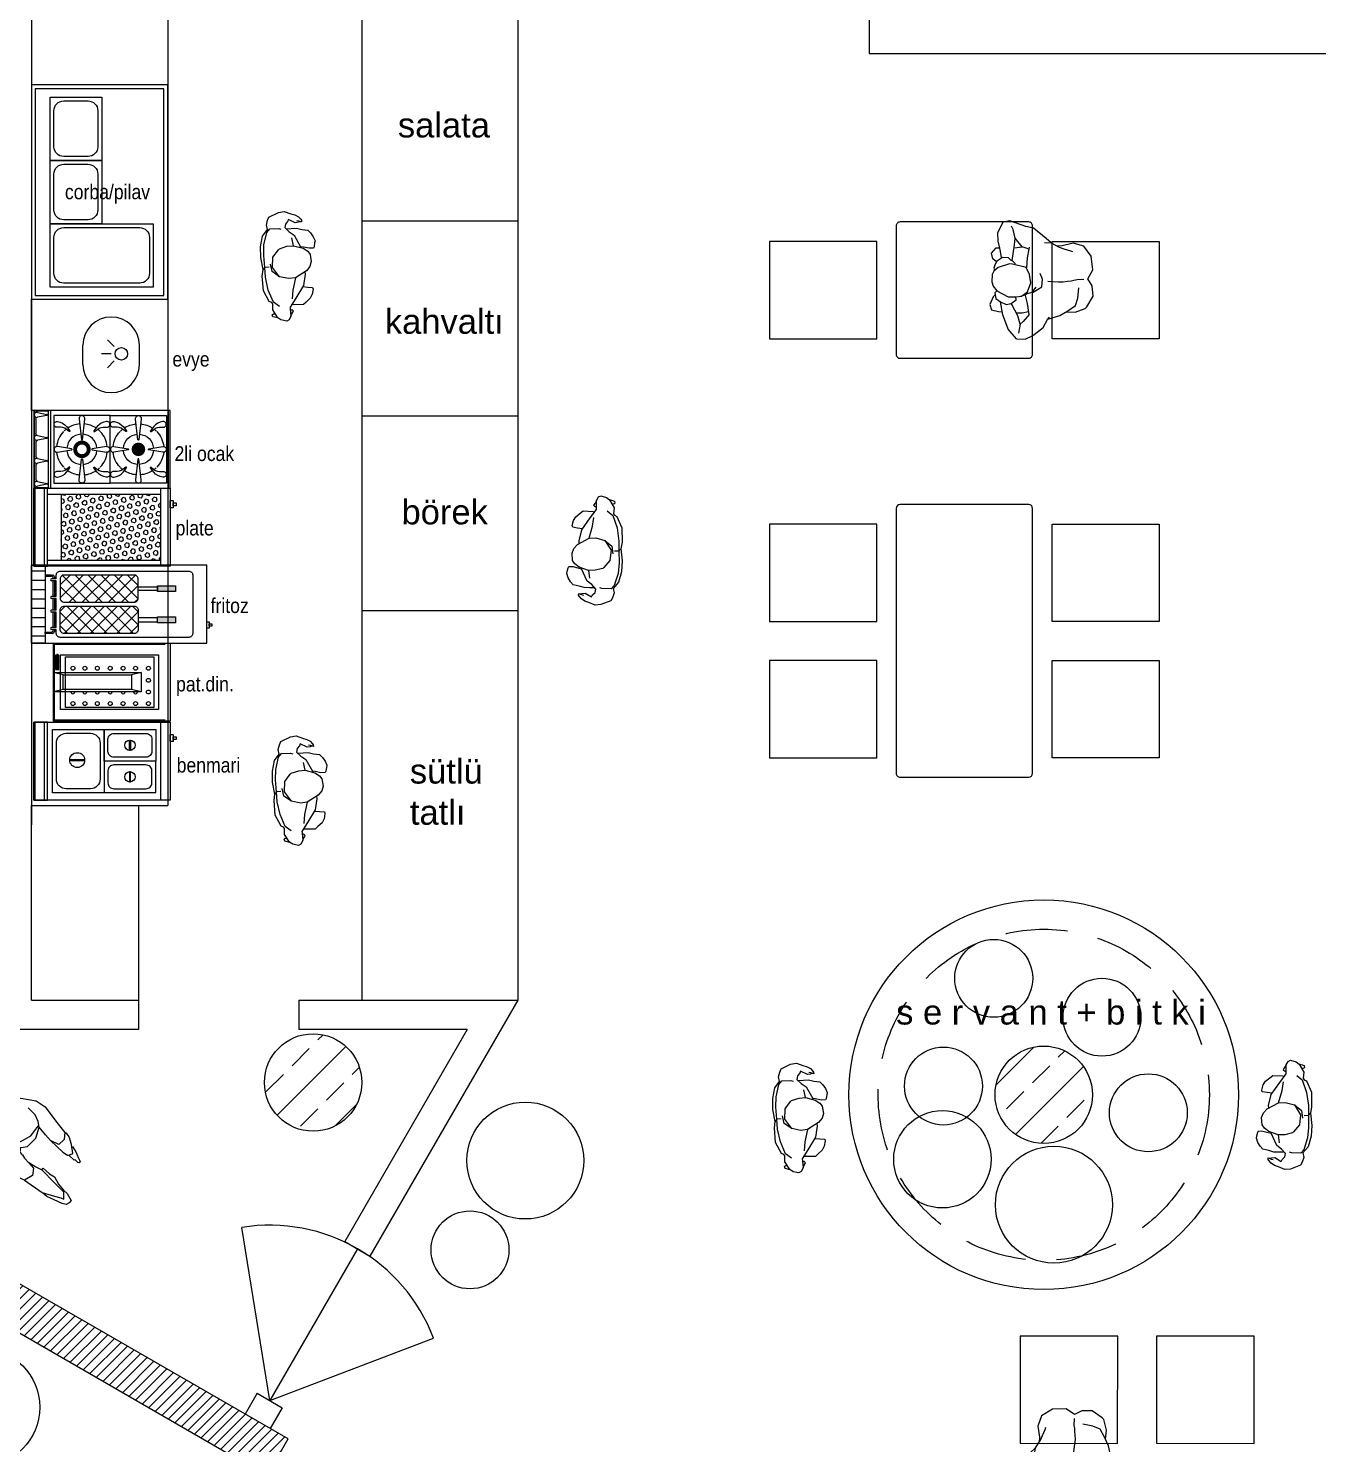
# Model space of a CAD drawing. Header units: millimetres. Extents: x 45 to 25350, y 77 to 5059.
# Drawn here: x 2817 to 3479, y 3314 to 4040 of the extents above; entities that cross this region are included whole.
import ezdxf

# ---------------------------------------------------------------- set-up
doc = ezdxf.new("R2010")
doc.units = ezdxf.units.MM
doc.header["$LTSCALE"] = 5
doc.linetypes.add('DASHED2', pattern=[9.525, 6.35, -3.175])
doc.layers.add('_BK_PEYZAJ_AVM', color=7, linetype='Continuous', lineweight=5, true_color=0x1d5e12)
for name, color, linetype in [('a_p5', 5, 'Continuous'), ('Kıtc-002 Çizgi', 7, 'Continuous'), ('S2000-002 Çizgi', 7, 'Continuous'), ('str_SNL_hatch', 1, 'Continuous'), ('str_SNL_wall_sheer', 5, 'Continuous'), ('TEFRIS', 12, 'Continuous'), ('wall', 255, 'Continuous')]:
    doc.layers.add(name, color=color, linetype=linetype)
doc.layers.add('yazı', color=30, linetype='Continuous', lineweight=9)
doc.styles.add('25', font='arial.ttf', dxfattribs={"height": 25})
pattern_1 = [(135, (7887.3583, 181.067), (-3.367596, -3.367596), []), (225, (7887.3583, 181.067), (3.367596, -3.367596), [])]

# ---------------------------------------------------------------- blocks, each defined once
blk = doc.blocks.new('A$C47794B28')
at = {"layer": 'str_SNL_hatch'}
h = blk.add_hatch(dxfattribs=at)
h.set_pattern_fill('ANSI33', color=256, scale=100, style=0)
h.set_pattern_definition([(45, (-1153.641, -4045.18), (-17.67767, 17.67767), []), (45, (-1135.964, -4045.18), (-17.67767, 17.67767), [12.5, -6.25])])
edge = h.paths.add_edge_path()
edge.add_arc((0, 0), 25, 0, 360)
at = {"layer": 'str_SNL_wall_sheer'}
blk.add_circle((0, 0), 25, dxfattribs=at)
blk = doc.blocks.new('cfcfcfcfc')
for p, q in [((220712.42, -32187.41), (220713.48, -32187.12)), ((220713.48, -32187.12), (220713.95, -32187.65)), ((220719.01, -32187.54), (220719.73, -32186.97)), ((220719.73, -32186.97), (220720.27, -32185.76)), ((220719.9, -32187.92), (220726.13, -32185.4)), ((220720.27, -32185.76), (220725.95, -32182.87)), ((220725.95, -32182.87), (220733.39, -32182.48)), ((220726.13, -32185.4), (220732.82, -32184.14)), ((220732.82, -32184.14), (220737.82, -32183.94)), ((220733.39, -32182.48), (220736.78, -32182.96)), ((220735.63, -32187.55), (220739.53, -32186.9)), ((220736.78, -32182.96), (220742.96, -32181.97)), ((220737.82, -32183.94), (220736.78, -32182.96)), ((220737.82, -32183.94), (220744.06, -32183.48)), ((220738.01, -32186.09), (220737.82, -32183.94)), ((220742.96, -32181.97), (220748.54, -32182.02)), ((220744.06, -32183.48), (220749.41, -32183.76)), ((220748.54, -32182.02), (220753.96, -32183.21)), ((220749.41, -32183.76), (220755.68, -32185.37)), ((220753.96, -32183.21), (220757.21, -32185.81)), ((220755.68, -32185.37), (220757.54, -32186.92)), ((220757.21, -32185.81), (220759.54, -32185.27)), ((220757.54, -32186.92), (220757.57, -32191.65)), ((220759.54, -32185.27), (220762.03, -32185.97)), ((220762.03, -32185.97), (220763.6, -32186.72)), ((220763.6, -32186.72), (220765.87, -32191.71)), ((220710.04, -32194.43), (220710.72, -32191.49)), ((220710.72, -32195.72), (220710.04, -32194.43)), ((220710.72, -32191.49), (220711.86, -32189.91)), ((220711.76, -32190.05), (220712.42, -32187.41)), ((220711.86, -32189.91), (220715.91, -32187.4)), ((220713.95, -32187.65), (220713.87, -32188.64)), ((220715.91, -32187.4), (220719.01, -32187.54)), ((220717.66, -32190.89), (220719.9, -32187.92)), ((220731.79, -32196.08), (220732.82, -32191.37)), ((220732.82, -32191.37), (220735.63, -32187.55)), ((220732.82, -32191.37), (220737.74, -32187.9)), ((220737.74, -32187.9), (220743.03, -32188.23)), ((220743.03, -32188.23), (220746.69, -32191.13)), ((220746.69, -32191.13), (220747.21, -32191.69)), ((220747.21, -32191.69), (220748.4, -32195.57)), ((220757.57, -32191.65), (220757.22, -32192.69)), ((220765.87, -32191.71), (220766.29, -32194.64)), ((220712.55, -32196.65), (220710.72, -32195.72)), ((220716.24, -32196.41), (220712.55, -32196.65)), ((220712.55, -32196.65), (220713.95, -32197.3)), ((220713.95, -32197.3), (220715.1, -32198.01)), ((220715.1, -32198.01), (220715.89, -32197.13)), ((220715.89, -32197.13), (220715.25, -32196.46)), ((220717.13, -32196.35), (220716.24, -32196.41)), ((220721.71, -32199.36), (220717.13, -32196.35)), ((220718.27, -32203.17), (220718.29, -32197.97)), ((220718.29, -32197.97), (220718.43, -32197.21)), ((220725.8, -32197.99), (220721.34, -32197.51)), ((220728.05, -32203.45), (220721.71, -32199.36)), ((220732.12, -32199.48), (220725.8, -32197.99)), ((220732.12, -32199.48), (220731.79, -32196.08)), ((220735.6, -32205.2), (220732.12, -32199.48)), ((220748.63, -32198.89), (220747.18, -32203.81)), ((220754.1, -32199.32), (220747.99, -32202.58)), ((220748.4, -32195.57), (220748.63, -32198.89)), ((220748.63, -32198.89), (220752.64, -32198.19)), ((220755.84, -32196.85), (220754.1, -32199.32)), ((220758, -32194.72), (220755.84, -32196.85)), ((220757.57, -32200.7), (220756.86, -32203.33)), ((220757.37, -32195.35), (220757.51, -32198.02)), ((220757.51, -32198.02), (220757.57, -32200.7)), ((220759.79, -32195.03), (220758, -32194.72)), ((220761.12, -32196.22), (220759.79, -32195.03)), ((220760.41, -32200.14), (220762.16, -32196.71)), ((220760.56, -32201.83), (220760.41, -32200.14)), ((220760.79, -32202.66), (220760.56, -32201.83)), ((220762.16, -32196.71), (220761.12, -32196.22)), ((220761.2, -32201.95), (220761.39, -32200.94)), ((220763.35, -32201.83), (220762.05, -32203.07)), ((220764.41, -32200.08), (220763.35, -32201.83)), ((220765.03, -32197.92), (220764.41, -32200.08)), ((220766.29, -32194.64), (220765.03, -32197.92)), ((220719.53, -32204.62), (220718.27, -32203.17)), ((220721.43, -32206.8), (220719.53, -32204.62)), ((220723.43, -32207.88), (220721.43, -32206.8)), ((220726.08, -32208.45), (220723.43, -32207.88)), ((220726.94, -32208.16), (220726.08, -32208.45)), ((220727.17, -32205.71), (220726.94, -32208.16)), ((220727.48, -32203.09), (220727.17, -32205.71)), ((220733.77, -32204.54), (220728.05, -32203.45)), ((220735.09, -32204.35), (220733.77, -32204.54)), ((220737.75, -32207.08), (220735.6, -32205.2)), ((220740.21, -32207.84), (220737.75, -32207.08)), ((220743.91, -32207.34), (220740.21, -32207.84)), ((220745.57, -32206.15), (220743.91, -32207.34)), ((220747.18, -32203.81), (220745.57, -32206.15)), ((220747.09, -32206.86), (220747.73, -32204.04)), ((220747.11, -32209.07), (220747.09, -32206.86)), ((220747.74, -32209.48), (220747.11, -32209.07)), ((220747.99, -32202.58), (220747.52, -32202.65)), ((220747.73, -32204.04), (220747.99, -32202.58)), ((220754.96, -32207.88), (220752.98, -32209.19)), ((220756.39, -32206.48), (220754.96, -32207.88)), ((220756.86, -32203.33), (220756.39, -32206.48)), ((220760.68, -32203.4), (220760.79, -32203.02)), ((220761.57, -32203.4), (220760.68, -32203.4)), ((220760.79, -32203.02), (220761.2, -32201.95)), ((220762.05, -32203.07), (220761.57, -32203.4)), ((220749.72, -32209.8), (220747.74, -32209.48)), ((220750.82, -32210.02), (220749.72, -32209.8)), ((220752.98, -32209.19), (220750.82, -32210.02))]:
    blk.add_line(p, q)
blk = doc.blocks.new('ADSAFDF')
for p, q in [((21262.34, -21268.38), (21264.66, -21266.77)), ((21264.66, -21266.77), (21270.38, -21267.22)), ((21233.74, -21274.44), (21237.08, -21273.82)), ((21237.08, -21273.82), (21242.15, -21274.74)), ((21244.84, -21273.65), (21242.55, -21274.44)), ((21244.26, -21279.78), (21247.31, -21273.41)), ((21250.72, -21271.44), (21244.84, -21273.65)), ((21247.31, -21273.41), (21256.11, -21270.2)), ((21249.58, -21273.94), (21247.36, -21276)), ((21251.87, -21271.84), (21249.58, -21273.94)), ((21256.11, -21270.2), (21250.72, -21271.44)), ((21256.11, -21270.2), (21251.87, -21271.84)), ((21256.11, -21270.2), (21251.9, -21275.08)), ((21261.17, -21269.76), (21256.11, -21270.2)), ((21256.11, -21270.2), (21256.11, -21270.2)), ((21257.32, -21272.41), (21261.02, -21269.79)), ((21261.02, -21269.79), (21262.34, -21268.38)), ((21270.38, -21267.22), (21278.27, -21268.63)), ((21278.27, -21268.63), (21292.07, -21276.4)), ((21279.43, -21271.97), (21278.76, -21274.43)), ((21208.12, -21279.52), (21208.21, -21278.1)), ((21211.87, -21281.41), (21208.12, -21279.52)), ((21208.21, -21278.1), (21209.1, -21276.46)), ((21209.1, -21276.46), (21210.96, -21275.72)), ((21210.96, -21275.72), (21215.46, -21274.95)), ((21213.19, -21277.78), (21211.6, -21278.1)), ((21211.6, -21278.1), (21213.58, -21281.03)), ((21214.4, -21281.81), (21211.87, -21281.41)), ((21216.44, -21276.64), (21213.19, -21277.78)), ((21213.58, -21281.03), (21220.83, -21282.23)), ((21215.46, -21274.95), (21219.5, -21274.25)), ((21222.66, -21274.59), (21216.44, -21276.64)), ((21219.5, -21274.25), (21222.21, -21274.4)), ((21233.74, -21274.44), (21222.66, -21274.59)), ((21231.71, -21278.77), (21233.74, -21274.44)), ((21233.5, -21282.16), (21231.71, -21278.77)), ((21233.74, -21274.44), (21233.74, -21274.44)), ((21242.55, -21274.44), (21241.72, -21275.08)), ((21243.7, -21285.09), (21244.26, -21279.78)), ((21247.36, -21276), (21245.7, -21281.37)), ((21245.7, -21281.37), (21246.08, -21283.28)), ((21251.9, -21275.08), (21248.72, -21282.18)), ((21270.07, -21275.17), (21270.71, -21281.97)), ((21276.56, -21276.22), (21270.08, -21276.47)), ((21278.76, -21274.43), (21276.56, -21276.22)), ((21291.99, -21280.36), (21276.56, -21276.22)), ((21293.14, -21281.16), (21291.99, -21280.36)), ((21292.07, -21276.4), (21294.15, -21277.14)), ((21294.94, -21282.28), (21293.14, -21281.16)), ((21294.15, -21277.14), (21298.59, -21279.39)), ((21296.96, -21280.9), (21299.5, -21282.98)), ((21298.59, -21279.39), (21299.34, -21280.85)), ((21299.34, -21280.85), (21302.01, -21282.61)), ((21218.22, -21282.74), (21214.4, -21281.81)), ((21222.1, -21284.65), (21218.22, -21282.74)), ((21220.83, -21282.23), (21229.2, -21283.88)), ((21225.05, -21284.42), (21222.1, -21284.65)), ((21227.42, -21284.84), (21225.05, -21284.42)), ((21229.35, -21285.13), (21227.42, -21284.84)), ((21229.2, -21283.88), (21233.41, -21283.22)), ((21229.46, -21283.94), (21229.35, -21285.13)), ((21233.41, -21283.22), (21236.95, -21283.08)), ((21236.95, -21283.08), (21233.5, -21282.16)), ((21240.16, -21283.84), (21236.95, -21283.08)), ((21241.95, -21284.56), (21240.16, -21283.84)), ((21241.95, -21284.56), (21243.7, -21285.09)), ((21244.9, -21287.18), (21242.29, -21289.55)), ((21243.7, -21285.09), (21244.9, -21287.18)), ((21246.08, -21283.28), (21244.9, -21287.18)), ((21248.87, -21285.9), (21246.16, -21285.76)), ((21248.87, -21285.9), (21246.26, -21290.71)), ((21248.72, -21282.18), (21248.87, -21285.9)), ((21256.91, -21286.27), (21255.34, -21289.95)), ((21261.09, -21285.56), (21256.91, -21286.27)), ((21259.55, -21288.99), (21262.45, -21285.61)), ((21265.93, -21284.81), (21261.09, -21285.56)), ((21262.45, -21285.61), (21265.93, -21284.81)), ((21265.93, -21284.81), (21270.4, -21285.65)), ((21270.71, -21281.97), (21270.4, -21285.65)), ((21270.4, -21285.65), (21272.22, -21286.27)), ((21270.4, -21285.65), (21272.22, -21286.27)), ((21272.22, -21286.27), (21276.95, -21291.08)), ((21296.85, -21283.22), (21294.94, -21282.28)), ((21298.45, -21283.71), (21296.85, -21283.22)), ((21299.97, -21284.33), (21298.45, -21283.71)), ((21300.95, -21283.37), (21298.95, -21282.68)), ((21299.5, -21282.98), (21300.89, -21283.78)), ((21300.89, -21283.78), (21299.97, -21284.33)), ((21302.61, -21284.81), (21300.95, -21283.37)), ((21302.01, -21282.61), (21302.97, -21284.45)), ((21302.97, -21284.45), (21302.61, -21284.81)), ((21242.29, -21289.55), (21241.25, -21295.64)), ((21241.25, -21295.64), (21242.97, -21301.15)), ((21244.1, -21295.01), (21243.88, -21300.23)), ((21246.26, -21290.71), (21244.1, -21295.01)), ((21255.34, -21289.95), (21255.73, -21293.12)), ((21258.55, -21294.26), (21259.55, -21288.99)), ((21260.69, -21299.16), (21258.55, -21294.26)), ((21276.95, -21291.08), (21278.18, -21294)), ((21281.34, -21293.15), (21278.18, -21294)), ((21278.18, -21294), (21278.24, -21295.02)), ((21278.31, -21296.23), (21278.24, -21295.02)), ((21287.82, -21293.14), (21281.34, -21293.15)), ((21285.2, -21299.84), (21287.83, -21294.99)), ((21287.83, -21294.99), (21287.82, -21293.14)), ((21215.72, -21297.85), (21216.39, -21297.67)), ((21215.75, -21298.62), (21215.72, -21297.85)), ((21217.38, -21299.56), (21215.75, -21298.62)), ((21216.39, -21297.67), (21218.32, -21298.05)), ((21219.31, -21300.9), (21217.38, -21299.56)), ((21218.32, -21298.05), (21218.67, -21297.58)), ((21218.67, -21297.58), (21222.07, -21298.04)), ((21220.41, -21301.51), (21219.31, -21300.9)), ((21223.27, -21302.77), (21220.41, -21301.51)), ((21221.87, -21298.76), (21221.17, -21299.97)), ((21221.17, -21299.97), (21224.32, -21303.28)), ((21223, -21297.63), (21221.87, -21298.76)), ((21222.07, -21298.04), (21223, -21297.63)), ((21225.83, -21297.52), (21223, -21297.63)), ((21234.38, -21298.82), (21225.83, -21297.52)), ((21228.88, -21303.36), (21229.7, -21299.63)), ((21229.7, -21299.63), (21234.38, -21298.82)), ((21234.38, -21298.82), (21238.13, -21299.78)), ((21238.13, -21299.78), (21242.97, -21301.15)), ((21242.97, -21301.15), (21245.13, -21303.35)), ((21243.88, -21300.23), (21243.72, -21301.49)), ((21264.5, -21301.33), (21260.69, -21299.16)), ((21264.97, -21301.5), (21262.43, -21303.81)), ((21266.98, -21302.22), (21264.5, -21301.33)), ((21267.82, -21302.2), (21265.04, -21303.37)), ((21272.66, -21302.09), (21266.98, -21302.22)), ((21274.45, -21301.41), (21272.66, -21302.09)), ((21274.45, -21301.41), (21282.85, -21301.42)), ((21274.47, -21301.42), (21275.37, -21301.08)), ((21275.37, -21301.08), (21276.91, -21299.74)), ((21276.91, -21299.74), (21278.04, -21297.86)), ((21278.04, -21297.86), (21278.31, -21296.23)), ((21282.85, -21301.42), (21285.2, -21299.84)), ((21224.32, -21303.28), (21227.59, -21305.81)), ((21227.59, -21305.81), (21229.65, -21306.6)), ((21230.68, -21306.54), (21228.88, -21303.36)), ((21229.65, -21306.6), (21230.68, -21306.54)), ((21235.92, -21307.95), (21230.68, -21306.54)), ((21240.99, -21309.68), (21235.92, -21307.95)), ((21246.55, -21311.44), (21240.99, -21309.68)), ((21245.13, -21303.35), (21248.45, -21305.16)), ((21248.45, -21305.16), (21253.36, -21306.14)), ((21259.24, -21308.03), (21252.06, -21311.3)), ((21262.43, -21303.81), (21259.24, -21308.03)), ((21265.04, -21303.37), (21262.43, -21303.81)), ((21252.06, -21311.3), (21246.55, -21311.44))]:
    blk.add_line(p, q)
blk = doc.blocks.new('insanplanoturan2')
for p, q in [((-4.35, 28), (-8.09, 30.21)), ((-1.54, 25.72), (-5.35, 20.45)), ((-3.59, 26.87), (-4.35, 28)), ((1.11, 27.39), (-1.54, 25.72)), ((3.27, 27.84), (1.11, 27.39)), ((7, 27.12), (3.27, 27.84)), ((8.63, 26), (7, 27.12)), ((10.14, 23.59), (8.63, 26)), ((10.17, 25.88), (9.26, 25.73)), ((9.26, 25.73), (9.56, 24.52)), ((11.39, 17.65), (10.14, 23.59)), ((11.6, 25.19), (10.17, 25.88)), ((13.37, 24.07), (11.6, 25.19)), ((13.24, 24.16), (15.05, 25.76)), ((14.98, 20.87), (13.37, 24.07)), ((15.05, 25.76), (17.91, 26.13)), ((20.07, 21.81), (16.27, 21.48)), ((17.91, 26.13), (20.4, 23.48)), ((23.66, 22.17), (20.07, 21.81)), ((20.4, 23.48), (20.2, 21.81)), ((27.76, 21.89), (23.66, 22.17)), ((33.11, 18.44), (27.76, 21.89)), ((-27.28, 18.74), (-27.93, 14.41)), ((-27.28, 18.74), (-27.28, 18.74)), ((-19.98, 15.91), (-24.48, 17.29)), ((-18.79, 14.34), (-19.98, 15.91)), ((-14.03, 17.26), (-14.37, 14.2)), ((-5.35, 20.45), (-5.85, 16.43)), ((-5.85, 16.43), (-5.83, 13.53)), ((8.41, 9.37), (10.99, 16.09)), ((11.39, 14.95), (10.64, 15.16)), ((10.99, 16.09), (11.39, 17.65)), ((11.39, 14.95), (12.59, 15.84)), ((12.59, 15.84), (12.97, 16.66)), ((12.94, 16.13), (20.72, 13.88)), ((12.97, 16.66), (14.48, 17.79)), ((14.48, 17.79), (14.98, 20.87)), ((16.27, 21.48), (14.74, 21.5)), ((14.98, 20.87), (14.98, 20.87)), ((29.4, 7.03), (33.27, 14.87)), ((33.27, 14.87), (33.11, 18.44)), ((-27.93, 14.41), (-26.55, 10.2)), ((-26.55, 10.2), (-24.71, 6.99)), ((-15.71, 10.73), (-18.79, 14.34)), ((-15.71, 10.73), (-9.91, 10.95)), ((-14.37, 14.2), (-14.05, 10.87)), ((-9.91, 10.95), (-5.08, 11.6)), ((-5.85, 14.49), (-5.54, 12.71)), ((-5.83, 13.53), (-4.08, 10.14)), ((-5.54, 12.71), (-4.92, 10.26)), ((-4.92, 10.26), (-4.51, 7.82)), ((-4.51, 7.82), (-2.1, 5.49)), ((-4.51, 7.82), (-4.46, 7.27)), ((-4.46, 7.27), (-2.36, 2.53)), ((-4.08, 10.14), (0.35, 8.04)), ((0.35, 8.04), (4.73, 8.08)), ((4.73, 8.08), (8.41, 9.37)), ((8.28, 9.05), (13.28, 8.1)), ((13.28, 8.1), (17.61, 6.77)), ((17.61, 6.77), (19.29, 10.2)), ((19.31, 14.28), (19.29, 10.2)), ((19.29, 10.2), (24.16, 13.11)), ((20.72, 13.88), (24.16, 13.11)), ((24.16, 13.11), (28.65, 13.7)), ((28.65, 13.7), (30.45, 14.23)), ((-24.71, 6.99), (-23.11, 4.46)), ((-23.11, 4.46), (-19.37, 1.75)), ((-19.37, 1.75), (-18.3, 0.57)), ((-19.26, 1.62), (-18.03, -4.75)), ((-2.36, 2.53), (1.56, 1.75)), ((1.56, 1.75), (4.62, 2.65)), ((17.61, 6.77), (18.58, 6.35)), ((22.01, -2.61), (28.03, 3.22)), ((28.03, 3.22), (29.4, 7.03)), ((-18.03, -4.75), (-16.17, -9.13)), ((-0.81, -6.09), (-1.17, -8.58)), ((0.13, -0.8), (-0.81, -6.09)), ((19.46, -4.88), (16.82, -8.79)), ((20, -1.56), (19.46, -4.88)), ((19.46, -4.88), (22.01, -2.61)), ((-16.62, -8.22), (-17.35, -12.82)), ((-17.35, -12.82), (-16.11, -18.21)), ((-16.17, -9.13), (-14.03, -13.42)), ((-14.03, -13.42), (-10.4, -15.06)), ((-1.17, -8.58), (-1.05, -10.85)), ((-1.05, -10.85), (-1.05, -12.66)), ((-1.05, -12.66), (-1.01, -14.11)), ((-1.01, -14.11), (-0.73, -15.8)), ((14.16, -14.24), (13.76, -15.31)), ((15.63, -11.06), (14.16, -14.24)), ((16.82, -8.79), (15.63, -11.06)), ((17.24, -10.34), (17.46, -7.85)), ((17.93, -16.07), (17.24, -10.34)), ((-16.11, -18.21), (-15.32, -19.11)), ((-15.32, -19.11), (-10.35, -22.99)), ((-10.4, -15.06), (-5.21, -16.27)), ((-5, -23.15), (-1.15, -21.36)), ((-1.15, -21.36), (3.07, -24.4)), ((-0.73, -15.8), (-0.99, -19.23)), ((10.13, -24.5), (15.74, -21.26)), ((15.74, -21.26), (17.93, -16.07)), ((-10.35, -22.99), (-5, -23.15)), ((3.07, -24.4), (10.13, -24.5))]:
    blk.add_line(p, q)
for points in [[(-8.09, 30.21), (-10.88, 29.66), (-12.15, 26.27), (-12.64, 24.24)], [(-27.28, 18.74), (-21.76, 22.31), (-14.13, 24.15), (-7.35, 24.57)], [(-1.54, 25.72), (-2.54, 26.97), (-5.37, 26.69), (-7.35, 24.57), (-9.19, 21.89), (-8.9, 19.21), (-7.35, 16.52), (-5.85, 16.43)], [(-19.98, 15.91), (-15.55, 16.66), (-9.47, 19.07), (-8.9, 19.21)]]:
    blk.add_lwpolyline(points)
blk = doc.blocks.new('xccxc')
at = {"rotation": 180}
blk.add_blockref('insanplanoturan2', (220488.91, -31825.14), dxfattribs=at)
blk = doc.blocks.new('sadffads')
at = {"layer": 'TEFRIS'}
for p, q in [((-1632.45, -15109.18), (-1632.45, -15175.18)), ((-1564.45, -15107.18), (-1630.45, -15107.18)), ((-1494.45, -15107.18), (-1572.26, -15107.18)), ((-1492.45, -15175.18), (-1492.45, -15109.18)), ((-1630.45, -15177.18), (-1494.45, -15177.18)), ((-1630.45, -15177.18), (-1564.45, -15177.18))]:
    blk.add_line(p, q, dxfattribs=at)
for centre, start, end in [((-1630.45, -15109.18), 90, 180), ((-1494.45, -15109.18), 360, 90), ((-1630.45, -15175.18), 180, 270), ((-1494.45, -15175.18), 270, 360)]:
    blk.add_arc(centre, 2, start, end, dxfattribs=at)

msp = doc.modelspace()

# ---------------------------------------------------------------- hatches: boundary and pattern name
at = {"ltscale": 0.5}
h = msp.add_hatch(dxfattribs=at)
h.set_pattern_fill('ANSI31', color=251, scale=30)
h.set_pattern_definition([(45, (4948.3297, 18410.9967), (-2.6516504, 2.6516504), [])])
h.paths.add_polyline_path([(2431.49, 4094.47), (2691.45, 4098.96), (2691.08, 4119.96), (2398.16, 4114.9), (2389.85, 4595.08, -0.130845), (3667.34, 4233.91, -0.490921), (3667.41, 4233.95, -0.006684), (3668.27, 4268.19, 0.132238), (2359.33, 4625.37), (2380.03, 3429.14), (2827.17, 3170.98), (2842.17, 3196.96), (2698.3, 3280.02), (2765.83, 3397), (2939.04, 3297), (2939.05, 3297.02), (2950.04, 3316.05), (2758.65, 3426.55), (2688.12, 3425.33), (2443.16, 3421.1, -0.000011), (2439.08, 3655.54), (2699.05, 3660.03), (2698.68, 3681.03), (2438.72, 3676.54, -0.000019)])
at = {"layer": 'TEFRIS'}
h = msp.add_hatch(color=256, dxfattribs=at)
edge = h.paths.add_edge_path()
edge.add_arc((2844.14, 3824.04), 4.5, 270, 630, ccw=False)
edge = h.paths.add_edge_path(flags=16)
edge.add_arc((2844.14, 3824.04), 2.5, 270, 630, ccw=False)
h = msp.add_hatch(color=256, dxfattribs=at)
edge = h.paths.add_edge_path()
edge.add_arc((2873.14, 3824.04), 3.5, 270, 630, ccw=False)
h = msp.add_hatch(dxfattribs=at)
h.set_pattern_fill('ANSI31', color=256, scale=1.5, angle=45, style=0)
h.set_pattern_definition([(90, (1019.8976, 13448.051), (-4.7625, 9e-16), [])])
h.paths.add_polyline_path([(2826.52, 3764.04), (2819.52, 3764.04), (2819.52, 3804.04), (2826.52, 3804.04)])
h = msp.add_hatch(dxfattribs=at)
h.set_pattern_fill('HEX', color=256, scale=0.4, angle=45, style=0)
h.set_pattern_definition([(45, (829.5113, 13419.789), (-1.5554256, 1.5554256), [1.27, -2.54]), (165, (829.5113, 13419.789), (-0.5693253, -2.1247509), [1.27, -2.54]), (105, (830.4093, 13420.687), (-2.1247509, -0.5693253), [1.27, -2.54])])
h.paths.add_polyline_path([(2833.52, 3767.04), (2833.52, 3801.04), (2884.52, 3801.04), (2884.52, 3767.04)])
h = msp.add_hatch(dxfattribs=at)
h.set_pattern_fill('ANSI31', color=256, scale=1.5, angle=135, style=0)
h.set_pattern_definition([(180, (7884.5746, 265.9403), (9e-13, -4.7625), [])])
h.paths.add_polyline_path([(2818.21, 3724.54), (2825.21, 3724.54), (2825.21, 3764.54), (2818.21, 3764.54)])
h = msp.add_hatch(color=256, dxfattribs=at)
h.paths.add_polyline_path([(2829.03, 3759.54), (2828.4, 3759.54), (2825.21, 3759.54), (2825.21, 3758.91), (2828.4, 3758.91, -0.414214), (2829.4, 3757.91), (2829.4, 3757.54), (2830.03, 3757.54), (2830.03, 3758.54, 0.414214)])
h.paths.add_polyline_path([(2829.4, 3756.54), (2829.4, 3748.54), (2830.03, 3748.54), (2830.03, 3756.54)])
h.paths.add_polyline_path([(2829.4, 3747.54), (2829.4, 3741.54), (2830.03, 3741.54), (2830.03, 3747.54)])
h.paths.add_polyline_path([(2829.4, 3740.54), (2829.4, 3732.54), (2830.03, 3732.54), (2830.03, 3740.54)])
h.paths.add_polyline_path([(2828.4, 3730.18), (2825.21, 3730.18), (2825.21, 3729.54), (2829.03, 3729.54, 0.414214), (2830.03, 3730.54), (2830.03, 3731.18), (2830.03, 3731.54), (2829.4, 3731.54), (2829.4, 3731.18, -0.414214)])
h = msp.add_hatch(dxfattribs=at)
h.set_pattern_fill('ANSI37', color=256, scale=1.5, angle=90, style=0)
h.set_pattern_definition(pattern_1)
h.paths.add_polyline_path([(2835, 3759.54, 0.414214), (2833, 3757.54), (2833, 3747.54, 0.414214), (2835, 3745.54), (2871, 3745.54, 0.414214), (2873, 3747.54), (2873, 3757.54, 0.414214), (2871, 3759.54)])
for points in [[(2883, 3751.04), (2883, 3754.05), (2892.16, 3754.05), (2892.16, 3751.04)], [(2883, 3735.04), (2883, 3738.05), (2892.16, 3738.05), (2892.16, 3735.04)], [(2831.41, 3714.85, -1), (2831.41, 3715.81, -1)]]:
    msp.add_hatch(color=256, dxfattribs=at).paths.add_polyline_path(points)
h = msp.add_hatch(dxfattribs=at)
h.set_pattern_fill('ANSI37', color=256, scale=1.5, angle=90, style=0)
h.set_pattern_definition(pattern_1)
h.paths.add_polyline_path([(2835, 3743.54, 0.414214), (2833, 3741.54), (2833, 3731.54, 0.414214), (2835, 3729.54), (2871, 3729.54, 0.414214), (2873, 3731.54), (2873, 3741.54, 0.414214), (2871, 3743.54)])
h = msp.add_hatch(color=256, dxfattribs=at)
h.paths.add_polyline_path([(2832.23, 3711.06), (2830.58, 3711.06), (2830.58, 3715.33, 0.414214), (2831.41, 3714.5, 0.414214), (2832.23, 3715.33)])
h.paths.add_polyline_path([(2832.23, 3715.33, 0.414214), (2831.41, 3716.15, 0.414214), (2830.58, 3715.33), (2830.58, 3718.37), (2832.23, 3718.37)])
h = msp.add_hatch(dxfattribs=at)
h.set_pattern_fill('ANSI31', color=256, scale=1.5, angle=45, style=0)
h.set_pattern_definition([(90, (1019.8976, 13448.051), (-4.7625, 9e-16), [])])
h.paths.add_polyline_path([(2826.52, 3644.04), (2819.52, 3644.04), (2819.52, 3684.04), (2826.52, 3684.04)])

# ---------------------------------------------------------------- linework, layer by layer
at = {"ltscale": 0.5}
for p, q in [((2818.21, 3541.28), (2818.21, 3641.28)), ((2818.21, 3541.28), (2873.21, 3541.28)), ((2873.21, 3541.28), (2873.21, 3526.28)), ((2955.48, 3541.28), (3067.84, 3541.28)), ((2955.48, 3541.28), (2955.48, 3526.28)), ((3067.84, 3541.28), (2992.02, 3409.96)), ((2873.21, 3526.28), (2803.21, 3526.28)), ((3041.86, 3526.28), (2955.48, 3526.28)), ((3041.86, 3526.28), (2979.03, 3417.46)), ((2950.04, 3316.05), (2758.65, 3426.55)), ((2940.53, 3335.76), (2926.26, 3424.63)), ((2979.03, 3417.46), (2992.02, 3409.96)), ((2985.53, 3413.71), (2940.53, 3335.76)), ((2939.04, 3297), (2765.83, 3397)), ((2940.53, 3335.76), (3024.62, 3367.84)), ((2934.03, 3339.51), (2927.87, 3328.85)), ((2934.03, 3339.51), (2947.02, 3332.01)), ((2947.02, 3332.01), (2940.86, 3321.35)), ((2939.05, 3297.02), (2950.05, 3316.07))]:
    msp.add_line(p, q, dxfattribs=at)
msp.add_arc((2940.53, 3335.76), 90, 20.87775, 99.12225, dxfattribs=at)
at = {"layer": '_BK_PEYZAJ_AVM', "ltscale": 0.5}
for centre, radius in [((3312.21, 3552.51), 20), ((3367.77, 3532.54), 20), ((3286.39, 3497.2), 20), ((3391.57, 3483.46), 20), ((3071.74, 3458.96), 30), ((3285.87, 3459.61), 25), ((3343.09, 3436.3), 30), ((3043.36, 3413.11), 20), ((2792.52, 3332.3), 30)]:
    msp.add_circle(centre, radius, dxfattribs=at)
at = {"layer": 'Kıtc-002 Çizgi'}
msp.add_line((2818.21, 3844.04), (2818.21, 3901.1), dxfattribs=at)
at = {"layer": 'S2000-002 Çizgi'}
for points in [[(2908.21, 3732.26), (2908.21, 3735.54), (2909.52, 3735.54), (2909.52, 3732.26)], [(2909.52, 3733.24), (2909.52, 3734.55), (2910.84, 3734.55), (2910.84, 3733.24)]]:
    msp.add_lwpolyline(points, close=True, dxfattribs=at)
at = {"layer": 'TEFRIS'}
for p, q in [((2888.21, 4159.1), (2888.21, 3641.28)), ((2987.84, 4122.26), (2987.84, 3541.28)), ((3067.84, 4052.26), (3067.84, 3541.28)), ((2888.21, 4011.1), (2818.21, 4011.1)), ((2818.21, 4011.1), (2818.21, 3901.1)), ((2888.21, 4011.1), (2818.21, 4011.1)), ((2888.21, 3901.1), (2888.21, 4011.1)), ((2886.21, 4009.1), (2820.21, 4009.1)), ((2820.21, 4009.1), (2820.21, 3903.1)), ((2886.21, 3903.1), (2886.21, 4009.1)), ((2987.83, 3941.28), (3067.84, 3941.28)), ((2820.21, 3903.1), (2886.21, 3903.1)), ((2818.21, 3901.1), (2888.21, 3901.1)), ((2818.21, 3901.1), (2888.21, 3901.1)), ((2888.21, 3901.1), (2888.21, 3844.04)), ((2860.72, 3876.77), (2857.19, 3880.31)), ((2844.69, 3867.65), (2844.69, 3877.49)), ((2859.2, 3873.1), (2854.2, 3873.1)), ((2873.69, 3867.65), (2873.69, 3877.49)), ((2860.72, 3869.43), (2857.19, 3865.9)), ((2888.21, 3844.04), (2818.21, 3844.04)), ((2819.72, 3804.49), (2819.72, 3843.59)), ((2820.52, 3839.53), (2820.52, 3832.15)), ((2821.27, 3842.99), (2826.11, 3841.99)), ((2826.09, 3841.5), (2821.29, 3840.51)), ((2987.83, 3841.28), (3067.84, 3841.28)), ((2821.27, 3831.19), (2826.11, 3830.19)), ((2826.09, 3829.7), (2821.31, 3828.71)), ((2820.52, 3827.73), (2820.52, 3820.35)), ((2820.52, 3815.93), (2820.52, 3808.55)), ((2826.09, 3817.9), (2821.31, 3816.91)), ((2821.36, 3819.37), (2826.11, 3818.39)), ((2821.36, 3807.57), (2826.11, 3806.59)), ((2826.09, 3806.1), (2821.31, 3805.11)), ((2884.52, 3804.04), (2884.52, 3764.04)), ((2825.21, 3759.54), (2825.21, 3758.91)), ((2828.4, 3759.54), (2825.21, 3759.54)), ((2825.21, 3758.91), (2828.4, 3758.91)), ((2828.4, 3759.54), (2829.03, 3759.54)), ((2831, 3757.54), (2828.52, 3757.54)), ((2831, 3756.54), (2828.52, 3756.54)), ((2829.4, 3757.54), (2829.4, 3757.91)), ((2829.4, 3748.54), (2829.4, 3756.54)), ((2830.03, 3758.54), (2830.03, 3757.54)), ((2830.03, 3756.54), (2830.03, 3748.54)), ((2831, 3748.54), (2828.52, 3748.54)), ((2831, 3747.54), (2828.52, 3747.54)), ((2829.4, 3741.54), (2829.4, 3747.54)), ((2830.03, 3747.54), (2830.03, 3741.54)), ((2831, 3741.54), (2828.52, 3741.54)), ((2831, 3740.54), (2828.52, 3740.54)), ((2829.4, 3732.54), (2829.4, 3740.54)), ((2830.03, 3740.54), (2830.03, 3732.54)), ((2987.83, 3741.28), (3067.84, 3741.28)), ((2825.21, 3729.54), (2825.21, 3730.18)), ((2825.21, 3730.18), (2828.4, 3730.18)), ((2829.03, 3729.54), (2825.21, 3729.54)), ((2831, 3732.54), (2828.52, 3732.54)), ((2831, 3731.54), (2828.52, 3731.54)), ((2829.4, 3731.18), (2829.4, 3731.54)), ((2830.03, 3731.54), (2830.03, 3731.18)), ((2830.03, 3731.18), (2830.03, 3730.54)), ((2830.37, 3715.33), (2830.92, 3715.33)), ((2831.41, 3719.01), (2831.41, 3718.37)), ((2831.41, 3716.15), (2831.41, 3715.81)), ((2831.41, 3714.85), (2831.41, 3714.5)), ((2831.89, 3715.33), (2832.5, 3715.33)), ((2829.52, 3699.54), (2829.52, 3709.54)), ((2829.52, 3709.54), (2874.52, 3709.54)), ((2834.52, 3708.29), (2829.52, 3709.54)), ((2831.41, 3711.06), (2831.41, 3710.63)), ((2874.52, 3709.54), (2869.52, 3708.29)), ((2874.52, 3709.54), (2874.52, 3699.54)), ((2834.52, 3700.79), (2829.52, 3699.54)), ((2874.52, 3699.54), (2829.52, 3699.54)), ((2874.52, 3699.54), (2869.52, 3700.79)), ((2884.52, 3684.04), (2884.52, 3644.04)), ((2818.21, 3641.28), (2888.21, 3641.28)), ((2873.21, 3641.28), (2873.21, 3541.28))]:
    msp.add_line(p, q, dxfattribs=at)
for points in [[(3518.21, 4067.26), (3248.21, 4067.26), (3248.21, 4027.26), (3518.21, 4027.26)], [(2854.29, 3972.38), (2827.79, 3972.38), (2827.79, 4004.88), (2854.29, 4004.88)], [(2854.29, 3939.88), (2827.79, 3939.88), (2827.79, 3972.38), (2854.29, 3972.38)], [(2827.79, 3939.88), (2880.79, 3939.88), (2880.79, 3907.38), (2827.79, 3907.38)], [(3252.18, 3930.73), (3197.18, 3930.76), (3197.15, 3880.76), (3252.15, 3880.73)], [(3342.12, 3930.73), (3397.12, 3930.76), (3397.15, 3880.76), (3342.15, 3880.73)], [(2819.52, 3844.04), (2819.52, 3804.04), (2889.52, 3804.04), (2889.52, 3844.04)], [(2888.52, 3804.04), (2888.52, 3844.04), (2828.02, 3844.04), (2828.02, 3804.04)], [(2829.8, 3841.39), (2829.8, 3806.7), (2858.64, 3806.7), (2858.64, 3841.39)], [(2858.64, 3806.7), (2858.64, 3841.39), (2887.48, 3841.39), (2887.48, 3806.7)], [(2889.52, 3804.04), (2889.52, 3764.04), (2819.52, 3764.04), (2819.52, 3804.04)], [(2819.52, 3804.04), (2819.52, 3764.04), (2826.52, 3764.04), (2826.52, 3804.04)], [(2833.52, 3801.04), (2833.52, 3767.04), (2826.52, 3767.04), (2826.52, 3801.04)], [(2889.52, 3794.1), (2889.52, 3797.74), (2890.98, 3797.74), (2890.98, 3794.1)], [(2890.98, 3795.07), (2890.98, 3796.52), (2892.44, 3796.52), (2892.44, 3795.07)], [(3252.18, 3785.67), (3197.18, 3785.7), (3197.15, 3735.7), (3252.15, 3735.67)], [(3342.12, 3785.67), (3397.12, 3785.7), (3397.15, 3735.7), (3342.15, 3735.67)], [(2908.21, 3724.54), (2908.21, 3764.54), (2818.21, 3764.54), (2818.21, 3724.54)], [(2818.21, 3724.54), (2818.21, 3764.54), (2825.21, 3764.54), (2825.21, 3724.54)], [(2873, 3753.54), (2883, 3753.54), (2883, 3751.54), (2873, 3751.54)], [(2883, 3751.04), (2883, 3754.05), (2892.16, 3754.05), (2892.16, 3751.04)], [(2873, 3735.54), (2883, 3735.54), (2883, 3737.54), (2873, 3737.54)], [(2883, 3735.04), (2883, 3738.05), (2892.16, 3738.05), (2892.16, 3735.04)], [(2829.52, 3724.54), (2889.52, 3724.54), (2889.52, 3684.54), (2829.52, 3684.54)], [(2830.58, 3718.37), (2830.58, 3711.06), (2832.23, 3711.06), (2832.23, 3718.37)], [(2833.17, 3718.54), (2883.52, 3718.54), (2883.52, 3690.54), (2833.17, 3690.54)], [(2835.67, 3717.54), (2881.03, 3717.54), (2881.03, 3691.54), (2835.67, 3691.54)], [(3252.18, 3715.67), (3197.18, 3715.7), (3197.15, 3665.7), (3252.15, 3665.67)], [(3342.12, 3715.67), (3397.12, 3715.7), (3397.15, 3665.7), (3342.15, 3665.67)], [(2869.52, 3700.79), (2834.52, 3700.79), (2834.52, 3708.29), (2869.52, 3708.29)], [(2889.52, 3684.04), (2889.52, 3644.04), (2819.52, 3644.04), (2819.52, 3684.04)], [(2819.52, 3684.04), (2819.52, 3644.04), (2826.52, 3644.04), (2826.52, 3684.04)], [(2829.02, 3680.29), (2855.52, 3680.29), (2855.52, 3647.79), (2829.02, 3647.79)], [(2882.02, 3664.04), (2855.52, 3664.04), (2855.52, 3680.24), (2882.02, 3680.24)], [(2889.52, 3674.1), (2889.52, 3677.74), (2890.98, 3677.74), (2890.98, 3674.1)], [(2890.98, 3675.07), (2890.98, 3676.52), (2892.44, 3676.52), (2892.44, 3675.07)], [(2868.49, 3669.52), (2868.49, 3674.77), (2869.01, 3674.77), (2869.01, 3669.52)], [(2845.46, 3664.11), (2837.96, 3664.11), (2837.96, 3664.86), (2845.46, 3664.86)], [(2882.02, 3664.04), (2855.52, 3664.04), (2855.52, 3647.84), (2882.02, 3647.84)], [(2868.49, 3658.57), (2868.49, 3653.32), (2869.01, 3653.32), (2869.01, 3658.57)], [(3375.82, 3313.79), (3375.84, 3368.79), (3325.84, 3368.81), (3325.82, 3313.81)], [(3445.82, 3313.79), (3445.84, 3368.79), (3395.84, 3368.81), (3395.82, 3313.81)]]:
    msp.add_lwpolyline(points, close=True, dxfattribs=at)
for points in [[(2847.29, 3974.38), (2834.79, 3974.38, -0.414214), (2829.79, 3979.38), (2829.79, 3997.88, -0.414214), (2834.79, 4002.88), (2847.29, 4002.88, -0.414214), (2852.29, 3997.88), (2852.29, 3979.38, -0.414214)], [(2847.29, 3941.88), (2834.79, 3941.88, -0.414214), (2829.79, 3946.88), (2829.79, 3965.38, -0.414214), (2834.79, 3970.38), (2847.29, 3970.38, -0.414214), (2852.29, 3965.38), (2852.29, 3946.88, -0.414214)], [(3262.15, 3938.79), (3262.15, 3872.79, 0.414214), (3264.15, 3870.79), (3330.15, 3870.79, 0.414214), (3332.15, 3872.79), (3332.15, 3938.79, 0.414214), (3330.15, 3940.79), (3264.15, 3940.79, 0.414214)], [(2834.79, 3937.88), (2873.79, 3937.88, -0.414214), (2878.79, 3932.88), (2878.79, 3914.38, -0.414214), (2873.79, 3909.38), (2834.79, 3909.38, -0.414214), (2829.79, 3914.38), (2829.79, 3932.88, -0.414214)], [(2833, 3757.54), (2833, 3747.54, 0.414214), (2835, 3745.54), (2871, 3745.54, 0.414214), (2873, 3747.54), (2873, 3757.54, 0.414214), (2871, 3759.54), (2835, 3759.54, 0.414214)], [(2833, 3731.54), (2833, 3741.54, -0.414214), (2835, 3743.54), (2871, 3743.54, -0.414214), (2873, 3741.54), (2873, 3731.54, -0.414214), (2871, 3729.54), (2835, 3729.54, -0.414214)], [(2836.02, 3678.29), (2848.52, 3678.29, -0.414214), (2853.52, 3673.29), (2853.52, 3654.79, -0.414214), (2848.52, 3649.79), (2836.02, 3649.79, -0.414214), (2831.02, 3654.79), (2831.02, 3673.29, -0.414214)], [(2877.02, 3666.04), (2860.52, 3666.04, -0.414214), (2857.52, 3669.04), (2857.52, 3675.24, -0.414214), (2860.52, 3678.24), (2877.02, 3678.24, -0.414214), (2880.02, 3675.24), (2880.02, 3669.04, -0.414214)], [(2877.02, 3662.04), (2860.52, 3662.04, 0.414214), (2857.52, 3659.04), (2857.52, 3652.84, 0.414214), (2860.52, 3649.84), (2877.02, 3649.84, 0.414214), (2880.02, 3652.84), (2880.02, 3659.04, 0.414214)]]:
    msp.add_lwpolyline(points, format="xyb", close=True, dxfattribs=at)
at = {"layer": 'TEFRIS', "flags": 128}
for points in [[(2819.72, 3843.59), (2819.72, 3843.64), (2819.72, 3843.64, -0.414214), (2819.92, 3843.84), (2819.92, 3843.84), (2826.62, 3843.84), (2826.62, 3843.84, -0.414214), (2826.82, 3843.64), (2826.82, 3843.64), (2826.82, 3804.44), (2826.82, 3804.44, -0.414214), (2826.62, 3804.24), (2826.62, 3804.24), (2819.92, 3804.24), (2819.92, 3804.24, -0.414214), (2819.72, 3804.44), (2819.72, 3804.44), (2819.72, 3804.49)], [(2856.7, 3825.52), (2849.42, 3824.28), (2849.42, 3824.28), (2849.42, 3824.28, 0.846962), (2849.42, 3823.81), (2849.42, 3823.81), (2849.42, 3823.81), (2856.7, 3822.57)], [(2860.58, 3825.52), (2867.86, 3824.28), (2867.86, 3824.28), (2867.86, 3824.28, -0.846962), (2867.86, 3823.81), (2867.86, 3823.81), (2867.86, 3823.81), (2860.58, 3822.57)]]:
    msp.add_lwpolyline(points, format="xyb", dxfattribs=at)
for points in [[(2831.63, 3838.33, -0.198912), (2836.29, 3835.7), (2836.29, 3835.7), (2837.97, 3833.56), (2837.97, 3833.56, -0.88604), (2837.62, 3833.21), (2837.62, 3833.21), (2836.22, 3834.31), (2836.21, 3834.31, 0.198912), (2832.16, 3835.45), (2832.16, 3835.45), (2831.51, 3835.37), (2831.51, 3835.37, -1.128349), (2831.51, 3838.34), (2831.51, 3838.34), (2831.63, 3838.33), (2831.63, 3838.33)], [(2844.38, 3829.02), (2845.62, 3839.61), (2845.62, 3839.61, 1.184985), (2842.66, 3839.61), (2842.66, 3839.61), (2843.9, 3829.02), (2843.9, 3829.02, 0.846962), (2844.38, 3829.02), (2844.38, 3829.02)], [(2856.66, 3838.33, 0.198912), (2851.99, 3835.7), (2851.99, 3835.7), (2850.31, 3833.56), (2850.31, 3833.57, 0.88604), (2850.66, 3833.21), (2850.66, 3833.21), (2852.07, 3834.31), (2852.07, 3834.31, -0.198912), (2856.12, 3835.45), (2856.12, 3835.45), (2856.77, 3835.37), (2856.78, 3835.37, 1.128349), (2856.78, 3838.35), (2856.77, 3838.34), (2856.65, 3838.33), (2856.66, 3838.33)], [(2860.63, 3838.33, -0.198912), (2865.29, 3835.7), (2865.29, 3835.7), (2866.97, 3833.56), (2866.97, 3833.57, -0.88604), (2866.62, 3833.21), (2866.62, 3833.21), (2865.21, 3834.31), (2865.21, 3834.31, 0.198912), (2861.16, 3835.45), (2861.16, 3835.45), (2860.51, 3835.37), (2860.51, 3835.37, -1.128349), (2860.51, 3838.35), (2860.51, 3838.34), (2860.63, 3838.33), (2860.63, 3838.33)], [(2872.9, 3829.02), (2871.66, 3839.61), (2871.66, 3839.61, -1.184985), (2874.62, 3839.61), (2874.62, 3839.61), (2873.38, 3829.02), (2873.38, 3829.02, -0.846962), (2872.9, 3829.02), (2872.9, 3829.02)], [(2885.65, 3838.33, 0.198912), (2880.99, 3835.7), (2880.99, 3835.7), (2879.31, 3833.56), (2879.31, 3833.56, 0.88604), (2879.66, 3833.21), (2879.66, 3833.21), (2881.07, 3834.31), (2881.07, 3834.31, -0.198912), (2885.12, 3835.45), (2885.12, 3835.45), (2885.77, 3835.37), (2885.77, 3835.37, 1.128349), (2885.77, 3838.34), (2885.77, 3838.34), (2885.65, 3838.33), (2885.65, 3838.33)], [(2838.86, 3824.28), (2831.58, 3825.52), (2831.58, 3825.52, 1.184985), (2831.58, 3822.56), (2831.58, 3822.56), (2838.86, 3823.8), (2838.87, 3823.8, 0.846962), (2838.87, 3824.28), (2838.86, 3824.28)], [(2878.42, 3824.28), (2885.7, 3825.52), (2885.7, 3825.52, -1.184985), (2885.7, 3822.56), (2885.7, 3822.56), (2878.42, 3823.8), (2878.42, 3823.8, -0.846962), (2878.42, 3824.28), (2878.42, 3824.28)], [(2831.63, 3809.75, 0.198912), (2836.29, 3812.38), (2836.29, 3812.38), (2837.97, 3814.52), (2837.97, 3814.52, 0.88604), (2837.62, 3814.87), (2837.62, 3814.87), (2836.22, 3813.77), (2836.22, 3813.77, -0.198912), (2832.16, 3812.64), (2832.16, 3812.64), (2831.51, 3812.72), (2831.51, 3812.72, 1.128349), (2831.51, 3809.74), (2831.51, 3809.74), (2831.63, 3809.75), (2831.63, 3809.75)], [(2844.38, 3819.06), (2845.62, 3808.48), (2845.62, 3808.48, -1.184985), (2842.66, 3808.48), (2842.66, 3808.48), (2843.9, 3819.06), (2843.9, 3819.06, -0.846962), (2844.38, 3819.06), (2844.38, 3819.06)], [(2856.66, 3809.75, -0.198912), (2851.99, 3812.38), (2851.99, 3812.38), (2850.31, 3814.52), (2850.31, 3814.52, -0.88604), (2850.67, 3814.87), (2850.66, 3814.87), (2852.07, 3813.77), (2852.07, 3813.77, 0.198912), (2856.12, 3812.64), (2856.12, 3812.64), (2856.77, 3812.72), (2856.78, 3812.72, -1.128349), (2856.78, 3809.74), (2856.77, 3809.74), (2856.65, 3809.75), (2856.66, 3809.75)], [(2860.63, 3809.75, 0.198912), (2865.29, 3812.38), (2865.29, 3812.38), (2866.97, 3814.52), (2866.97, 3814.52, 0.88604), (2866.62, 3814.87), (2866.62, 3814.87), (2865.21, 3813.77), (2865.21, 3813.77, -0.198912), (2861.16, 3812.64), (2861.16, 3812.64), (2860.51, 3812.72), (2860.51, 3812.72, 1.128349), (2860.51, 3809.74), (2860.51, 3809.74), (2860.63, 3809.75), (2860.63, 3809.75)], [(2872.9, 3819.06), (2871.66, 3808.48), (2871.66, 3808.48, 1.184985), (2874.62, 3808.48), (2874.62, 3808.48), (2873.38, 3819.06), (2873.38, 3819.06, 0.846962), (2872.9, 3819.06), (2872.9, 3819.06)], [(2885.65, 3809.75, -0.198912), (2880.99, 3812.38), (2880.99, 3812.38), (2879.31, 3814.52), (2879.31, 3814.52, -0.88604), (2879.66, 3814.87), (2879.66, 3814.87), (2881.07, 3813.77), (2881.07, 3813.77, 0.198912), (2885.12, 3812.64), (2885.12, 3812.64), (2885.77, 3812.72), (2885.77, 3812.72, -1.128349), (2885.77, 3809.74), (2885.77, 3809.74), (2885.65, 3809.75), (2885.65, 3809.75)]]:
    msp.add_lwpolyline(points, format="xyb", close=True, dxfattribs=at)
at = {"layer": 'TEFRIS'}
for points in [[(2829.52, 3801.04), (2884.52, 3801.04), (2884.52, 3767.04), (2829.52, 3767.04)], [(2831, 3748.54), (2831, 3756.54)], [(2831, 3741.54), (2831, 3747.54)], [(2831, 3732.54), (2831, 3740.54)], [(2886.89, 3685.04), (2830.02, 3685.04), (2830.02, 3724.04), (2886.89, 3724.04)]]:
    msp.add_lwpolyline(points, dxfattribs=at)
for points in [[(2831, 3757.54), (2831, 3759.54, -0.414214), (2833, 3761.54), (2899, 3761.54, -0.414214), (2901, 3759.54), (2901, 3753.54)], [(2901, 3753.54), (2901, 3729.54, -0.414214), (2899, 3727.54), (2833, 3727.54, -0.414214), (2831, 3729.54), (2831, 3731.54)]]:
    msp.add_lwpolyline(points, format="xyb", dxfattribs=at)
for centre, radius in [((2864.39, 3873.1), 3.19), ((2831.41, 3715.33), 0.826), ((2831.41, 3715.33), 0.48), ((2839.52, 3711.67), 1), ((2845.67, 3711.67), 1), ((2852.06, 3711.67), 1), ((2858.67, 3711.67), 1), ((2865.28, 3711.67), 1), ((2871.68, 3711.67), 1), ((2878.29, 3711.67), 1), ((2878.29, 3705.48), 1), ((2878.29, 3699.51), 1), ((2839.52, 3693.54), 1), ((2845.67, 3693.54), 1), ((2852.06, 3693.54), 1), ((2858.67, 3693.54), 1), ((2865.28, 3693.54), 1), ((2871.68, 3693.54), 1), ((2878.29, 3693.54), 1), ((2868.77, 3672.14), 2.68), ((2841.71, 3664.51), 3.82), ((2868.77, 3655.94), 2.68), ((3337.89, 3492.73), 100)]:
    msp.add_circle(centre, radius, dxfattribs=at)
at = {"layer": 'TEFRIS', "linetype": 'DASHED2'}
msp.add_circle((3337.89, 3492.73), 85, dxfattribs=at)
at = {"layer": 'TEFRIS'}
for centre, radius, start, end in [((2859.19, 3877.49), 14.5, 0, 180), ((2859.19, 3867.65), 14.5, 180, 0), ((2820.98, 3841.75), 1.27, 76.42061, 283.57939), ((2826.06, 3841.74), 0.25, 276.69987, 78.35685), ((2844.14, 3824.04), 13.12, 95.18995, 123.64478), ((2844.14, 3824.04), 13.12, 56.34952, 84.81796), ((2820.98, 3829.95), 1.27, 76.42061, 283.57939), ((2826.06, 3829.94), 0.25, 276.69987, 78.35099), ((2844.14, 3824.04), 13.12, 135.9211, 173.50504), ((2844.14, 3824.04), 13.12, 127.85047, 134.06909), ((2844.14, 3824.04), 7.75, 94.15603, 175.15759), ((2844.14, 3824.04), 7.75, 4.86289, 85.85736), ((2844.14, 3824.04), 13.12, 45.92505, 52.14811), ((2844.14, 3824.04), 13.12, 6.49822, 44.07756), ((2844.14, 3824.04), 13.12, 186.49049, 224.07614), ((2844.14, 3824.04), 7.75, 184.85297, 265.84349), ((2844.14, 3824.04), 7.75, 274.14312, 355.17044), ((2844.14, 3824.04), 13.12, 315.92521, 353.51122), ((2860.33, 3824.04), 1.5, 80.32155, 279.67845), ((2820.98, 3818.13), 1.27, 76.42061, 283.57939), ((2826.06, 3818.14), 0.25, 276.69987, 78.35173), ((2844.14, 3824.04), 13.12, 225.93027, 232.15556), ((2844.14, 3824.04), 13.12, 307.84896, 314.07558), ((2820.98, 3806.33), 1.27, 76.42061, 283.57939), ((2844.14, 3824.04), 13.12, 236.35682, 264.80977), ((2844.14, 3824.04), 13.12, 275.18233, 303.64753), ((2826.06, 3806.34), 0.25, 276.69987, 78.35173), ((2828.52, 3757.04), 0.5, 90, 270), ((2828.4, 3757.91), 1, 0, 90), ((2829.03, 3758.54), 1, 0, 90), ((2828.52, 3748.04), 0.5, 90, 270), ((2828.52, 3741.04), 0.5, 90, 270), ((2828.52, 3732.04), 0.5, 90, 270), ((2828.4, 3731.18), 1, 270, 0), ((2829.03, 3730.54), 1, 270, 0), ((2839.52, 3699.51), 1, 178.08827, 1.91173), ((2845.67, 3699.51), 1, 178.08827, 1.91173), ((2852.06, 3699.51), 1, 178.08827, 1.91173), ((2858.67, 3699.51), 1, 178.08827, 1.91173), ((2865.28, 3699.51), 1, 178.08827, 1.91173), ((2871.68, 3699.51), 1, 178.08827, 1.91173)]:
    msp.add_arc(centre, radius, start, end, dxfattribs=at)
at = {"layer": 'TEFRIS', "extrusion": (0, 0, -1)}
for centre, radius, start, end in [((-2821.52, 3839.53), 1, 0, 76.83916), ((-2873.14, 3824.04), 13.12, 56.34952, 84.81796), ((-2873.14, 3824.04), 13.12, 95.18995, 123.64478), ((-2821.52, 3832.15), 1, 284.19134, 0), ((-2873.14, 3824.04), 13.12, 6.49822, 44.07756), ((-2873.14, 3824.04), 13.12, 45.92505, 52.14811), ((-2873.14, 3824.04), 7.75, 4.86289, 85.85736), ((-2873.14, 3824.04), 7.75, 94.15603, 175.15759), ((-2873.14, 3824.04), 13.12, 127.85047, 134.06909), ((-2873.14, 3824.04), 13.12, 135.9211, 173.50504), ((-2821.52, 3827.73), 1, 0, 78.07365), ((-2856.96, 3824.04), 1.5, 80.32155, 279.67845), ((-2873.14, 3824.04), 13.12, 315.92521, 353.51122), ((-2873.14, 3824.04), 7.75, 274.14312, 355.17044), ((-2873.14, 3824.04), 7.75, 184.85297, 265.84349), ((-2873.14, 3824.04), 13.12, 186.49049, 224.07614), ((-2821.52, 3820.35), 1, 279.09496, 0), ((-2821.52, 3815.93), 1, 0, 78.07365), ((-2873.14, 3824.04), 13.12, 307.84896, 314.07558), ((-2873.14, 3824.04), 13.12, 225.93027, 232.15556), ((-2821.52, 3808.55), 1, 279.09496, 0), ((-2873.14, 3824.04), 13.12, 275.18233, 303.64753), ((-2873.14, 3824.04), 13.12, 236.35682, 264.80977)]:
    msp.add_arc(centre, radius, start, end, dxfattribs=at)
at = {"layer": 'wall', "ltscale": 0.5}
msp.add_line((2818.21, 4159.1), (2818.21, 3631.28), dxfattribs=at)

# ---------------------------------------------------------------- block references
at = {"rotation": 270}
msp.add_blockref('sadffads', (18439.33, 2163.29), dxfattribs=at)
at = {"layer": 'a_p5', "ltscale": 2}
for p in [(2962.84, 3499.03), (3337.89, 3492.73)]:
    msp.add_blockref('A$C47794B28', p, dxfattribs=at)
at = {"layer": 'TEFRIS'}
for name, p, rotation in [('cfcfcfcfc', (-23419.26, -217591.7), 91.50965930462277), ('xccxc', (8123.45, 226632.62), 276.9827181393511), ('cfcfcfcfc', (46043.8, 222674.95), 267.2011601854604), ('cfcfcfcfc', (-23413.22, -217860.92), 91.50965930462277), ('ADSAFDF', (8109.41, -26138.99), 145.2006533827335), ('cfcfcfcfc', (46397.79, 222385.2), 267.2011601854604), ('cfcfcfcfc', (-23156.39, -218028.96), 91.50965930462277), ('xccxc', (-218085.54, 27660.13), 1.937358936179319)]:
    msp.add_blockref(name, p, dxfattribs=dict(at, rotation=rotation))

# ---------------------------------------------------------------- texts
at = {"layer": 'yazı', "style": '25', "width": 0.85}
for s, height, p in [('corba/pilav', 7.6083, (2835.42, 3952.42, 0)), ('evye', 7.608, (2890.6, 3866.54)), ('2li ocak', 7.608, (2891.68, 3818.06, 0)), ('plate', 7.608, (2892.22, 3779.86, 0)), ('fritoz', 7.608, (2910.2, 3740.03, 0)), ('pat.din.', 7.608, (2892.48, 3699.77, 0)), ('benmari', 7.608, (2892.78, 3658.15, 0))]:
    msp.add_text(s, height=height, dxfattribs=at).set_placement(p)
at = {"layer": 'yazı', "attachment_point": 1, "style": '25'}
for s, width, insert, char_height in [('salata', 145.5103, (3006.33, 3996.83), 12.68), ('kahvaltı', 145.5103, (2999.66, 3896.04), 12.68), ('börek', 145.5103, (3008.2, 3798.24), 12.68), ('sütlü tatlı', 25.5912, (3012.48, 3665.17), 12.6805), ('s e r v a n t + b i t k i', 313.7119, (3262.11, 3541.47), 12.6805)]:
    msp.add_mtext_dynamic_manual_height_columns(s, width=width, gutter_width=1, heights=[0], dxfattribs=dict(at, insert=insert, char_height=char_height))

doc.saveas('drawing.dxf')
